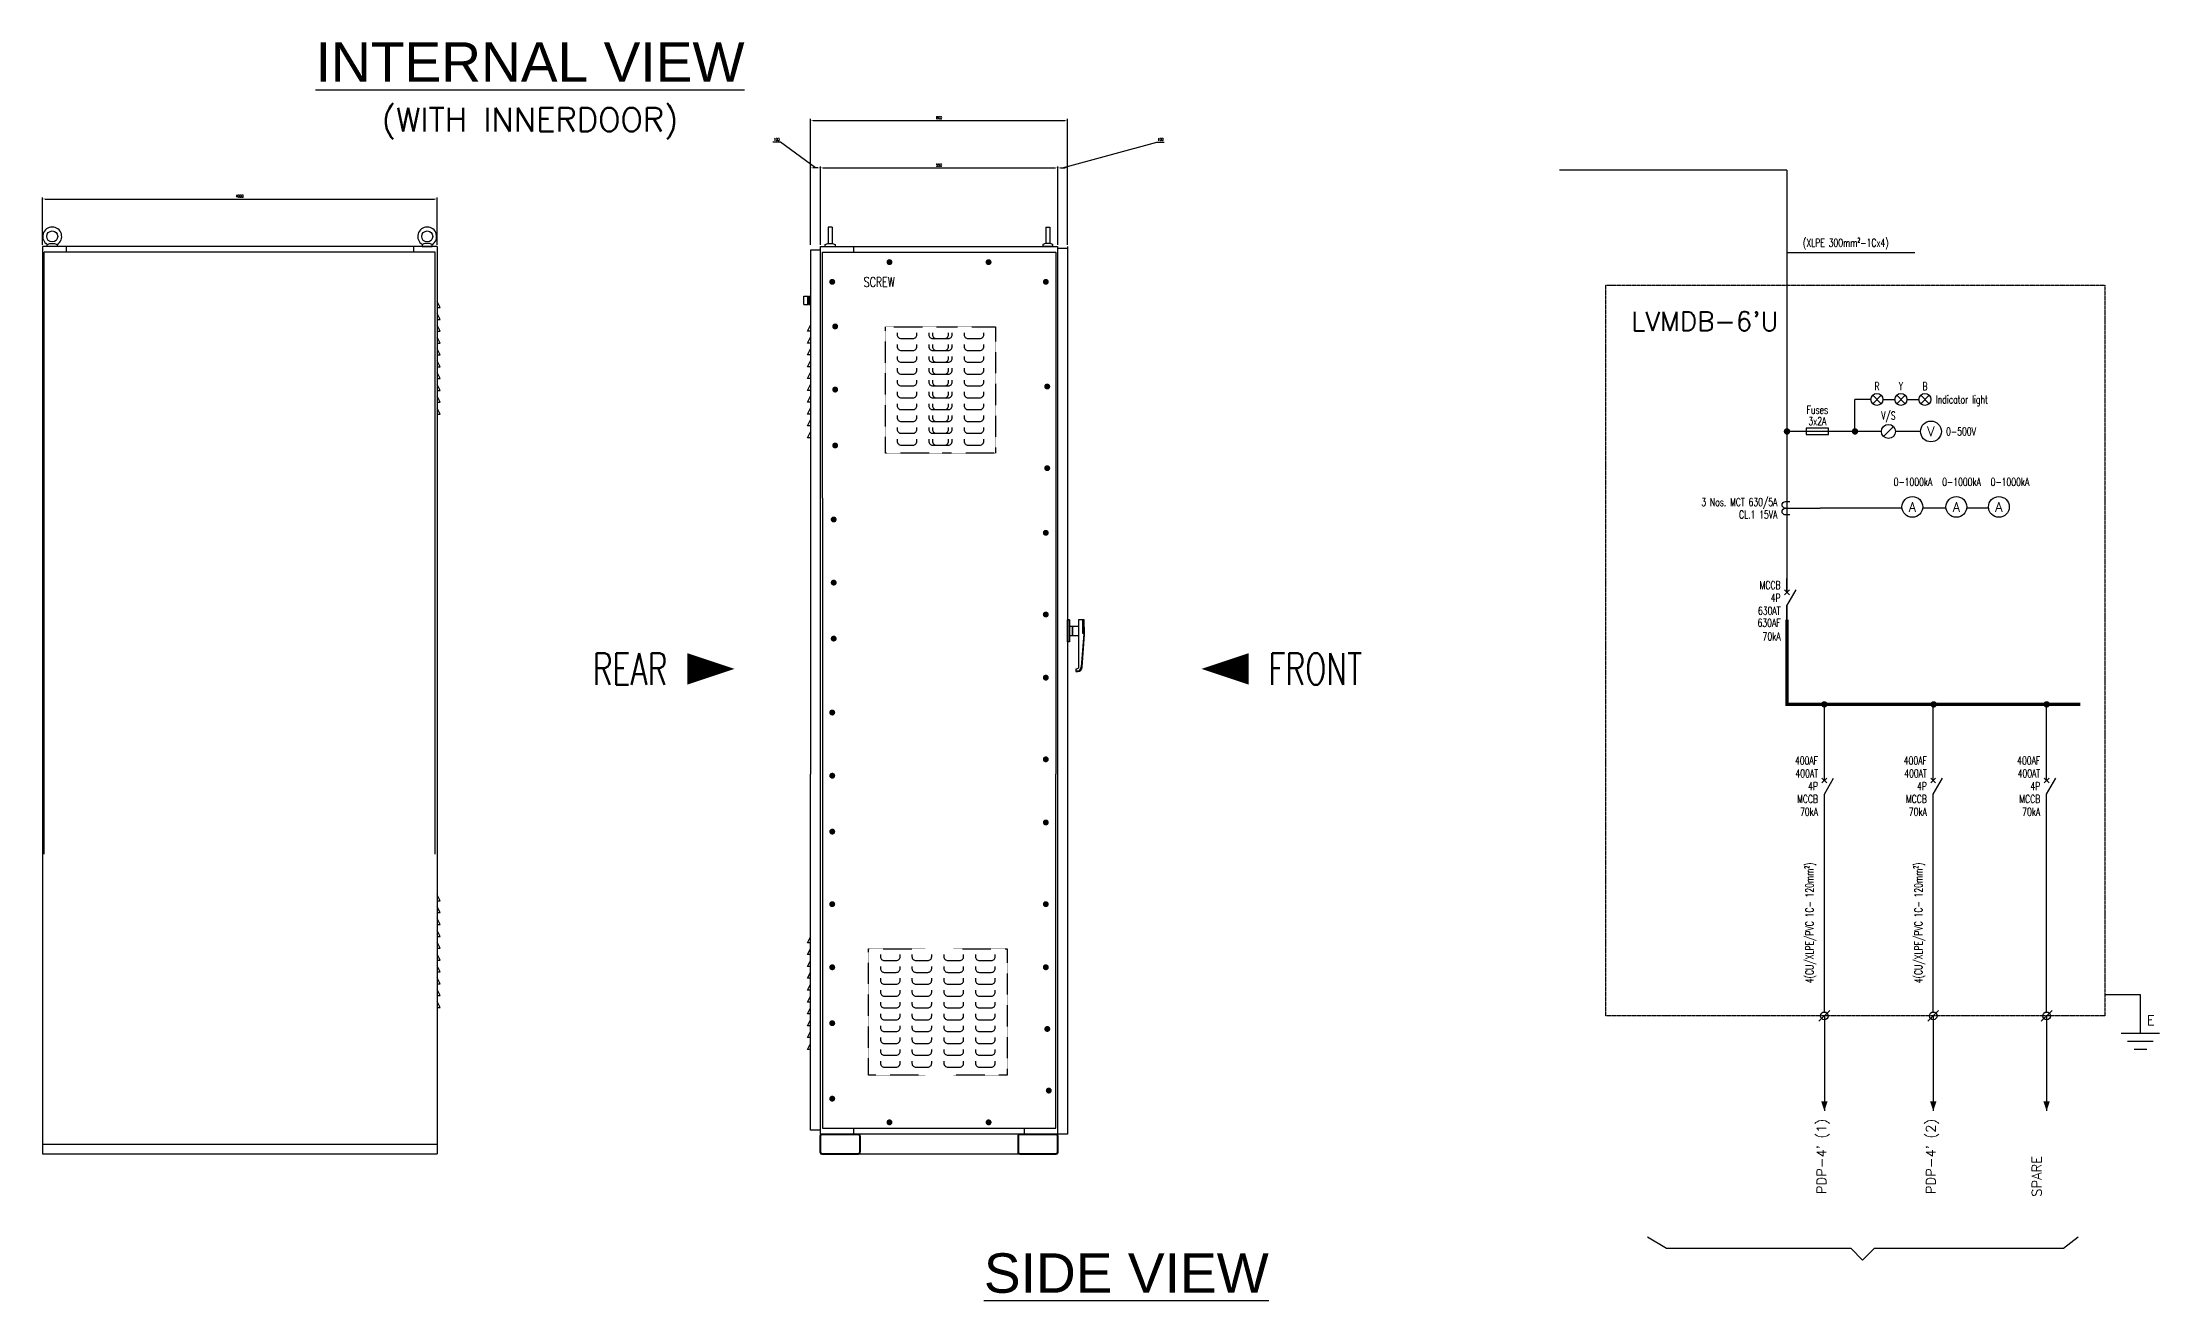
# Model space of a CAD drawing. Extents: x -5343388 to 7033982, y -486386 to 188356.
# Drawn here: x 931148 to 952604, y 134287 to 147042 of the extents above; entities that cross this region are included whole.
import ezdxf
from ezdxf.enums import TextEntityAlignment as Align

# ---------------------------------------------------------------- set-up
doc = ezdxf.new("R2010")
doc.units = 0
doc.header["$MEASUREMENT"] = 0
doc.linetypes.add('CENTER', pattern=[2, 1.25, -0.25, 0.25, -0.25])
doc.linetypes.add('HIDDEN', pattern=[0.375, 0.25, -0.125])
for name, color, linetype in [('accessory', 9, 'Continuous'), ('BUSBAR', 31, 'Continuous'), ('CHANGE', 4, 'Continuous'), ('Dim', 9, 'Continuous'), ('FRAME', 3, 'Continuous'), ('LINE', 1, 'Continuous'), ('text', 2, 'Continuous'), ('wire', 3, 'Continuous')]:
    doc.layers.add(name, color=color, linetype=linetype)
doc.styles.add('SIMPLEX', font='SIMPLEX.shx', dxfattribs={"width": 0.7})
doc.styles.add('Title', font='')
doc.styles.add('VNI-HELVE-CONDENSE', font='')
doc.styles.get('Title').set_extended_font_data('VNI-Helve')
doc.styles.get('VNI-HELVE-CONDENSE').set_extended_font_data('VNI-Helve-Condense')
doc.dimstyles.new('STANDARD$0', dxfattribs={"dimscale": 2, "dimtxt": 12, "dimasz": 13, "dimexe": 10, "dimexo": 10, "dimgap": 10, "dimtad": 1, "dimdec": 0, "dimzin": 0, "dimdsep": 46, "dimtxsty": 'VNI-HELVE-CONDENSE', "dimcen": 2, "dimdle": 2, "dimclrd": 1, "dimclre": 1, "dimclrt": 2, "dimadec": 0, "dimazin": 0, "dimtfac": 1, "dimtdec": 0, "dimtofl": 0, "dimtmove": 0, "dimatfit": 3, "dimfxl": 1, "dimtolj": 1, "dimtzin": 0, "dimarcsym": 1})

# ---------------------------------------------------------------- blocks, each defined once
blk = doc.blocks.new('*D399')
at = {"layer": 'DEFPOINTS', "color": 0, "transparency": 16777216}
for p in [(941537, 145770), (941437, 144974), (941537, 144974)]:
    blk.add_point(p, dxfattribs=at)
at = {"layer": 'Dim', "color": 8, "lineweight": -2, "transparency": 16777216}
for p, q in [((941487, 145770), (942442, 146030)), ((942442, 146030), (942517, 146030)), ((941437, 144989), (941437, 145785)), ((941464, 145770), (941510, 145770)), ((941537, 144989), (941537, 145785))]:
    blk.add_line(p, q, dxfattribs=at)
at = {"layer": 'Dim', "color": 8, "transparency": 16777216}
for points in [[(941464, 145774), (941464, 145765), (941437, 145770)], [(941510, 145774), (941510, 145765), (941537, 145770)]]:
    blk.add_solid(points, dxfattribs=at)
at = {"layer": 'Dim', "color": 6, "transparency": 16777216, "insert": (942479, 146058), "char_height": 27, "attachment_point": 5, "style": 'SIMPLEX'}
blk.add_mtext('\\A1;100', dxfattribs=at)
blk = doc.blocks.new('*D400')
at = {"layer": 'DEFPOINTS', "color": 0, "transparency": 16777216}
for p in [(938932, 145770), (938932, 144974), (939032, 144974)]:
    blk.add_point(p, dxfattribs=at)
at = {"layer": 'Dim', "color": 8, "lineweight": -2, "transparency": 16777216}
for p, q in [((938627, 146030), (938552, 146030)), ((938982, 145770), (938627, 146030)), ((938932, 144989), (938932, 145785)), ((939005, 145770), (938959, 145770)), ((939032, 144989), (939032, 145785))]:
    blk.add_line(p, q, dxfattribs=at)
at = {"layer": 'Dim', "color": 8, "transparency": 16777216}
for points in [[(938959, 145774), (938959, 145765), (938932, 145770)], [(939005, 145774), (939005, 145765), (939032, 145770)]]:
    blk.add_solid(points, dxfattribs=at)
at = {"layer": 'Dim', "color": 6, "transparency": 16777216, "insert": (938590, 146058), "char_height": 27, "attachment_point": 5, "style": 'SIMPLEX'}
blk.add_mtext('\\A1;100', dxfattribs=at)
blk = doc.blocks.new('*D401')
at = {"layer": 'DEFPOINTS', "color": 0, "transparency": 16777216}
for p in [(941437, 145770), (939032, 144974), (941437, 144974)]:
    blk.add_point(p, dxfattribs=at)
at = {"layer": 'Dim', "color": 8, "lineweight": -2, "transparency": 16777216}
for p, q in [((939032, 144989), (939032, 145785)), ((939059, 145770), (941410, 145770)), ((941437, 144989), (941437, 145785))]:
    blk.add_line(p, q, dxfattribs=at)
at = {"layer": 'Dim', "color": 8, "transparency": 16777216}
for points in [[(939059, 145774), (939059, 145765), (939032, 145770)], [(941410, 145774), (941410, 145765), (941437, 145770)]]:
    blk.add_solid(points, dxfattribs=at)
at = {"layer": 'Dim', "color": 6, "transparency": 16777216, "insert": (940235, 145798), "char_height": 27, "attachment_point": 5, "style": 'SIMPLEX'}
blk.add_mtext('\\A1;550', dxfattribs=at)
blk = doc.blocks.new('*D402')
at = {"layer": 'DEFPOINTS', "color": 0, "transparency": 16777216}
for p in [(941537, 146250), (938932, 144974), (941537, 144974)]:
    blk.add_point(p, dxfattribs=at)
at = {"layer": 'Dim', "color": 8, "lineweight": -2, "transparency": 16777216}
for p, q in [((938932, 144989), (938932, 146265)), ((938959, 146250), (941510, 146250)), ((941537, 144989), (941537, 146265))]:
    blk.add_line(p, q, dxfattribs=at)
at = {"layer": 'Dim', "color": 8, "transparency": 16777216}
for points in [[(938959, 146254), (938959, 146245), (938932, 146250)], [(941510, 146254), (941510, 146245), (941537, 146250)]]:
    blk.add_solid(points, dxfattribs=at)
at = {"layer": 'Dim', "color": 6, "transparency": 16777216, "insert": (940235, 146278), "char_height": 27, "attachment_point": 5, "style": 'SIMPLEX'}
blk.add_mtext('\\A1;600', dxfattribs=at)
blk = doc.blocks.new('EYE BOLT- side')
at = {"layer": 'CHANGE', "linetype": 'Continuous'}
for p, q in [((-12.5, 4.5), (-6.1, 7)), ((-12.5, 4.5), (-6.1, 7)), ((-12.5, 0), (-12.5, 4.5)), ((-12.5, 0), (-12.5, 4.5)), ((-5, 49), (-5, 7)), ((5, 49), (-5, 49)), ((5, 49), (5, 7))]:
    blk.add_line(p, q, dxfattribs=at)
at = {"layer": 'CHANGE'}
blk.add_line((-12.5, 0), (12.5, 0), dxfattribs=at)
at = {"layer": 'CHANGE', "linetype": 'Continuous'}
blk.add_lwpolyline([(-12.5, 0), (-12.5, 4.5), (-6.1, 7), (6.1, 7), (12.5, 4.5), (12.5, 0)], dxfattribs=at)
blk = doc.blocks.new('hand 1-2')
at = {"layer": 'CHANGE', "linetype": 'Continuous'}
for p, q in [((1, 27.5), (1, -27.5)), ((5, 11.5), (27.8, 11.5)), ((12.1, 11.5), (12.1, -11.5)), ((12.3, 11.5), (12.3, -11.5)), ((37.8, 27.5), (37.8, -6.1)), ((38, 27.5), (38, -6)), ((5, -11.5), (27.8, -11.5)), ((41.2, -7.2), (34.9, -91.6)), ((37.8, -6.1), (39.8, -6.1)), ((38, -6), (39.8, -6)), ((39.8, -6.1), (43.1, -8.7)), ((26.1, -102), (21.3, -102))]:
    blk.add_line(p, q, dxfattribs=at)
blk.add_lwpolyline([(5, 27.5), (0, 27.5), (5, 27.5), (5, -27.5), (0, -27.5), (0, 27.5)], dxfattribs=at)
blk.add_lwpolyline([(43.1, -8.5), (39.8, -6), (42.3, 27.5), (27.8, 27.5), (27.8, -91.5, -0.394043), (22.8, -97), (21.3, -97), (21.3, -103), (26.2, -103, 0.385255), (36.9, -91.7), (43.1, -8.7), (42.3, 27.5)], format="xyb", dxfattribs=at)
blk.add_arc((23.1, -90.5), 11.9, 284.4159, 354.7043, dxfattribs=at)
blk = doc.blocks.new('A$C36063745')
for p, q in [((0, -10.5), (0, 10.5)), ((5, 10.5), (0, 10.5)), ((3, -10.5), (3, 10.5)), ((5, -10.5), (5, 10.5)), ((7, 6.2), (5, 6.2)), ((17, 10.5), (7, 10.5)), ((7, -10.5), (7, 10.5)), ((17, -10.5), (17, 10.5)), ((5, -10.5), (0, -10.5)), ((7, -6.2), (5, -6.2)), ((17, -10.5), (7, -10.5))]:
    blk.add_line(p, q)
blk = doc.blocks.new('A$C10016575')
at = {"layer": 'CHANGE', "linetype": 'ByBlock'}
for points in [[(0, 270), (-7.8, 270), (0, 285)], [(0, 240), (-7.8, 240), (0, 255)], [(0, 210), (-7.8, 210), (0, 225)], [(0, 180), (-7.8, 180), (0, 195)], [(0, 150), (-7.8, 150), (0, 165)], [(0, 120), (-7.8, 120), (0, 135)], [(0, 90), (-7.8, 90), (0, 105)], [(0, 60), (-7.8, 60), (0, 75)], [(0, 30), (-7.8, 30), (0, 45)], [(0, 0), (-7.8, 0), (0, 15)]]:
    blk.add_lwpolyline(points, dxfattribs=at)
blk = doc.blocks.new('*D409')
at = {"layer": 'DEFPOINTS', "color": 0, "transparency": 16777216}
for p in [(935148, 145454), (931148, 144974), (935148, 144974)]:
    blk.add_point(p, dxfattribs=at)
at = {"layer": 'Dim', "color": 8, "lineweight": -2, "transparency": 16777216}
for p, q in [((931148, 144989), (931148, 145469)), ((931175, 145454), (935121, 145454)), ((935148, 144989), (935148, 145469))]:
    blk.add_line(p, q, dxfattribs=at)
at = {"layer": 'Dim', "color": 8, "transparency": 16777216}
for points in [[(931175, 145459), (931175, 145450), (931148, 145454)], [(935121, 145459), (935121, 145450), (935148, 145454)]]:
    blk.add_solid(points, dxfattribs=at)
at = {"layer": 'Dim', "color": 6, "transparency": 16777216, "insert": (933148, 145483), "char_height": 27, "attachment_point": 5, "style": 'SIMPLEX'}
blk.add_mtext('\\A1;4000', dxfattribs=at)
blk = doc.blocks.new('CB')
for p, q in [((0, 60), (-40, 130)), ((10.6, 109.4), (-10.6, 130.6)), ((-10.6, 109.4), (10.6, 130.6)), ((0, 120), (0, 180)), ((0, 0), (0, 60))]:
    blk.add_line(p, q)
blk = doc.blocks.new('A$C7AF73958')
at = {"layer": 'CHANGE', "linetype": 'ByBlock'}
blk.add_lwpolyline([(16.2, -25), (0, -25, -1), (0, 0, -1), (0, 25), (16.2, 25)], format="xyb", dxfattribs=at)
blk.add_lwpolyline([(0, 0), (130.6, 0)], dxfattribs=at)
blk = doc.blocks.new('A$C34D500E7')
at = {"layer": 'CHANGE'}
blk.add_line((-14.1, -14.1), (14.1, 14.1), dxfattribs=at)
blk.add_circle((0, 0), 10, dxfattribs=at)
blk = doc.blocks.new('Terminal')
blk.add_blockref('A$C34D500E7', (0, 0))
blk = doc.blocks.new('EARTH')
for p, q in [((0, -120), (0, 0)), ((-60, -120), (60, -120)), ((-40, -145), (40, -145)), ((-20, -170), (20, -170))]:
    blk.add_line(p, q)

msp = doc.modelspace()

# ---------------------------------------------------------------- linework, layer by layer
at = {"linetype": 'Continuous'}
for points in [[(937682.90799, 140690.92852, 320, 0, 0), (938162.90799, 140690.92852, 0, 0, 0)], [(943373.22777, 140690.92852, 320, 0, 0), (942893.22777, 140690.92852, 0, 0, 0)]]:
    msp.add_lwpolyline(points, format="xyseb", dxfattribs=at)
at = {"const_width": 32.43256}
for points in [[(949190.70013, 140331.24577, 1), (949223.1327, 140331.24577, 1)], [(950297.50499, 140331.24577, 1), (950329.93755, 140331.24577, 1)], [(951442.71244, 140331.24577, 1), (951475.145, 140331.24577, 1)]]:
    msp.add_lwpolyline(points, format="xyb", close=True, dxfattribs=at)
at = {"layer": 'accessory'}
for p, q in [((933775.662, 144914.17814), (931167.92283, 144914.17814)), ((931167.92283, 138814.17814), (931167.92283, 144914.17814)), ((935127.92283, 144914.17814), (933775.662, 144914.17814)), ((935127.92283, 142422.30617), (935127.92283, 144914.17814)), ((935127.92283, 138814.17814), (935127.92283, 142422.30617))]:
    msp.add_line(p, q, dxfattribs=at)
at = {"layer": 'CHANGE', "linetype": 'Continuous'}
for p, q in [((931198.00283, 144992.17818), (931223.37197, 145002.17814)), ((931198.00283, 144992.17818), (931223.37197, 145002.17814)), ((935097.84283, 144992.17818), (935072.47368, 145002.17814)), ((935097.84283, 144992.17818), (935072.47368, 145002.17814)), ((935097.84283, 144974.17814), (935097.84283, 144992.17818)), ((935097.84283, 144974.17814), (935097.84283, 144992.17818))]:
    msp.add_line(p, q, dxfattribs=at)
at = {"layer": 'CHANGE'}
for p, q in [((931297.84283, 144974.17814), (931198.00283, 144974.17814)), ((934998.00283, 144974.17814), (935097.84283, 144974.17814)), ((949678.99187, 143422.09766), (949516.82919, 143422.09766)), ((949516.82919, 143097.77217), (949516.82919, 143422.09766)), ((949782.80283, 143379.09775), (949696.80301, 143465.09757)), ((949696.86842, 143379.03244), (949782.73743, 143465.16288)), ((949800.61398, 143422.09766), (949922.23609, 143422.09766)), ((950026.04706, 143379.09775), (949940.04724, 143465.09757)), ((949940.11265, 143379.03244), (950025.98165, 143465.16288)), ((950043.85821, 143422.09766), (950165.48032, 143422.09766)), ((950269.29129, 143379.09775), (950183.29147, 143465.09757)), ((950183.35688, 143379.03244), (950269.22588, 143465.16288)), ((949906.45565, 143147.30154), (949805.5512, 143047.1795)), ((949784.39781, 143097.77217), (948811.42104, 143097.77217)), ((949926.5325, 143099.51949), (950181.25979, 143099.51949)), ((949993.7366, 142318.7093), (949164.51569, 142318.7093)), ((950439.85479, 142318.7093), (950202.56439, 142318.7093)), ((950870.61291, 142318.7093), (950648.68258, 142318.7093)), ((952409.65887, 137388.08794), (952047.67594, 137388.08794))]:
    msp.add_line(p, q, dxfattribs=at)
at = {"layer": 'CHANGE', "linetype": 'Continuous'}
for points in [[(931198.00283, 144974.17814), (931198.00283, 144992.17818), (931223.37197, 145002.17814), (931272.47368, 145002.17814), (931297.84283, 144992.17818), (931297.84283, 144974.17814)], [(935097.84283, 144974.17814), (935097.84283, 144992.17818), (935072.47368, 145002.17814), (935023.37197, 145002.17814), (934998.00283, 144992.17818), (934998.00283, 144974.17814)]]:
    msp.add_lwpolyline(points, dxfattribs=at)
at = {"layer": 'CHANGE', "linetype": 'ByBlock', "const_width": 30}
for points in [[(939717.38468, 144814.17818, 1), (939747.38468, 144814.17818, 1)], [(940721.95271, 144814.17818, 1), (940751.95271, 144814.17818, 1)], [(939137.38468, 144614.17818, 1), (939167.38468, 144614.17818, 1)], [(941331.95271, 144614.17818, -1), (941301.95271, 144614.17818, -1)], [(939167.38468, 144162.16458, 1), (939197.38468, 144162.16458, 1)], [(939167.38468, 143522.16458, 1), (939197.38468, 143522.16458, 1)], [(941346.33977, 143553.13537, -1), (941316.33977, 143553.13537, -1)], [(939167.38468, 142955.23268, 1), (939197.38468, 142955.23268, 1)], [(941346.33977, 142725.13197, -1), (941316.33977, 142725.13197, -1)], [(939152.38468, 142205.16798, 1), (939182.38468, 142205.16798, 1)], [(941331.54414, 142070.18219, -1), (941301.54414, 142070.18219, -1)], [(939152.38468, 141565.16798, 1), (939182.38468, 141565.16798, 1)], [(941331.54414, 141242.17879, -1), (941301.54414, 141242.17879, -1)], [(939152.38468, 140998.23607, 1), (939182.38468, 140998.23607, 1)], [(941331.74843, 140602.18019, -1), (941301.74843, 140602.18019, -1)], [(939137.38468, 140248.17138, 1), (939167.38468, 140248.17138, 1)], [(941331.74843, 139774.17679, -1), (941301.74843, 139774.17679, -1)], [(939137.38468, 139608.17138, 1), (939167.38468, 139608.17138, 1)], [(939137.38468, 139041.23947, 1), (939167.38468, 139041.23947, 1)], [(941331.95271, 139134.17818, -1), (941301.95271, 139134.17818, -1)], [(939137.38468, 138306.17478, 1), (939167.38468, 138306.17478, 1)], [(941331.95271, 138306.17478, -1), (941301.95271, 138306.17478, -1)], [(939137.38468, 137666.17478, 1), (939167.38468, 137666.17478, 1)], [(941331.95271, 137666.17478, -1), (941301.95271, 137666.17478, -1)], [(939137.38468, 137099.24287, 1), (939167.38468, 137099.24287, 1)], [(941346.95271, 137041.17478, -1), (941316.95271, 137041.17478, -1)], [(939137.38468, 136334.17818, 1), (939167.38468, 136334.17818, 1)], [(941361.95271, 136416.17478, -1), (941331.95271, 136416.17478, -1)], [(939717.38468, 136094.17818, -1), (939747.38468, 136094.17818, -1)], [(940721.95271, 136094.17818, -1), (940751.95271, 136094.17818, -1)]]:
    msp.add_lwpolyline(points, format="xyb", close=True, dxfattribs=at)
at = {"layer": 'CHANGE'}
msp.add_lwpolyline([(939167.29911, 144612.57823, 0, 80, 0), (939247.29911, 144612.57823, 0, 0, 0), (939413.4538, 144612.57823, 0, 0, 0), (939413.4538, 144612.57823, 0, 0, 0)], format="xyseb", dxfattribs=at)
at = {"layer": 'CHANGE', "linetype": 'HIDDEN'}
for points in [[(940266.57932, 142878.86957), (939691.02013, 142878.86957), (939691.02013, 144158.86957), (940266.57932, 144158.86957)], [(940266.57932, 144158.86957), (940808.27564, 144158.86957), (940808.27564, 142878.86957), (940266.57932, 142878.86957)], [(940095.861, 136574.17818), (939520.3018, 136574.17818), (939520.3018, 137854.17818), (940095.861, 137854.17818)], [(940382.37156, 137854.17818), (940924.06787, 137854.17818), (940924.06787, 136574.17818), (940382.37156, 136574.17818)]]:
    msp.add_lwpolyline(points, dxfattribs=at)
at = {"layer": 'CHANGE', "linetype": 'ByBlock', "flags": 128}
for points in [[(939811.02013, 144098.86957), (939811.02013, 144078.86957, 0.4142135624), (939851.02013, 144038.86957), (939971.02013, 144038.86957, 0.4142135624), (940011.02013, 144078.86957), (940011.02013, 144098.86957)], [(939811.02013, 143978.86957), (939811.02013, 143958.86957, 0.4142135624), (939851.02013, 143918.86957), (939971.02013, 143918.86957, 0.4142135624), (940011.02013, 143958.86957), (940011.02013, 143978.86957)], [(940131.02013, 144098.86957), (940131.02013, 144078.86957, 0.4142135624), (940171.02013, 144038.86957), (940291.02013, 144038.86957, 0.4142135624), (940331.02013, 144078.86957), (940331.02013, 144098.86957)], [(940131.02013, 143978.86957), (940131.02013, 143958.86957, 0.4142135624), (940171.02013, 143918.86957), (940291.02013, 143918.86957, 0.4142135624), (940331.02013, 143958.86957), (940331.02013, 143978.86957)], [(940168.27564, 144098.86957), (940168.27564, 144078.86957, 0.4142135624), (940208.27564, 144038.86957), (940328.27564, 144038.86957, 0.4142135624), (940368.27564, 144078.86957), (940368.27564, 144098.86957)], [(940168.27564, 143978.86957), (940168.27564, 143958.86957, 0.4142135624), (940208.27564, 143918.86957), (940328.27564, 143918.86957, 0.4142135624), (940368.27564, 143958.86957), (940368.27564, 143978.86957)], [(940488.27564, 144098.86957), (940488.27564, 144078.86957, 0.4142135624), (940528.27564, 144038.86957), (940648.27564, 144038.86957, 0.4142135624), (940688.27564, 144078.86957), (940688.27564, 144098.86957)], [(940488.27564, 143978.86957), (940488.27564, 143958.86957, 0.4142135624), (940528.27564, 143918.86957), (940648.27564, 143918.86957, 0.4142135624), (940688.27564, 143958.86957), (940688.27564, 143978.86957)], [(939811.02013, 143858.86957), (939811.02013, 143838.86957, 0.4142135624), (939851.02013, 143798.86957), (939971.02013, 143798.86957, 0.4142135624), (940011.02013, 143838.86957), (940011.02013, 143858.86957)], [(940131.02013, 143858.86957), (940131.02013, 143838.86957, 0.4142135624), (940171.02013, 143798.86957), (940291.02013, 143798.86957, 0.4142135624), (940331.02013, 143838.86957), (940331.02013, 143858.86957)], [(940168.27564, 143858.86957), (940168.27564, 143838.86957, 0.4142135624), (940208.27564, 143798.86957), (940328.27564, 143798.86957, 0.4142135624), (940368.27564, 143838.86957), (940368.27564, 143858.86957)], [(940488.27564, 143858.86957), (940488.27564, 143838.86957, 0.4142135624), (940528.27564, 143798.86957), (940648.27564, 143798.86957, 0.4142135624), (940688.27564, 143838.86957), (940688.27564, 143858.86957)], [(939811.02013, 143738.86957), (939811.02013, 143718.86957, 0.4142135624), (939851.02013, 143678.86957), (939971.02013, 143678.86957, 0.4142135624), (940011.02013, 143718.86957), (940011.02013, 143738.86957)], [(939811.02013, 143618.86957), (939811.02013, 143598.86957, 0.4142135624), (939851.02013, 143558.86957), (939971.02013, 143558.86957, 0.4142135624), (940011.02013, 143598.86957), (940011.02013, 143618.86957)], [(940131.02013, 143738.86957), (940131.02013, 143718.86957, 0.4142135624), (940171.02013, 143678.86957), (940291.02013, 143678.86957, 0.4142135624), (940331.02013, 143718.86957), (940331.02013, 143738.86957)], [(940131.02013, 143618.86957), (940131.02013, 143598.86957, 0.4142135624), (940171.02013, 143558.86957), (940291.02013, 143558.86957, 0.4142135624), (940331.02013, 143598.86957), (940331.02013, 143618.86957)], [(940168.27564, 143738.86957), (940168.27564, 143718.86957, 0.4142135624), (940208.27564, 143678.86957), (940328.27564, 143678.86957, 0.4142135624), (940368.27564, 143718.86957), (940368.27564, 143738.86957)], [(940168.27564, 143618.86957), (940168.27564, 143598.86957, 0.4142135624), (940208.27564, 143558.86957), (940328.27564, 143558.86957, 0.4142135624), (940368.27564, 143598.86957), (940368.27564, 143618.86957)], [(940488.27564, 143738.86957), (940488.27564, 143718.86957, 0.4142135624), (940528.27564, 143678.86957), (940648.27564, 143678.86957, 0.4142135624), (940688.27564, 143718.86957), (940688.27564, 143738.86957)], [(940488.27564, 143618.86957), (940488.27564, 143598.86957, 0.4142135624), (940528.27564, 143558.86957), (940648.27564, 143558.86957, 0.4142135624), (940688.27564, 143598.86957), (940688.27564, 143618.86957)], [(939811.02013, 143498.86957), (939811.02013, 143478.86957, 0.4142135624), (939851.02013, 143438.86957), (939971.02013, 143438.86957, 0.4142135624), (940011.02013, 143478.86957), (940011.02013, 143498.86957)], [(939811.02013, 143378.86957), (939811.02013, 143358.86957, 0.4142135624), (939851.02013, 143318.86957), (939971.02013, 143318.86957, 0.4142135624), (940011.02013, 143358.86957), (940011.02013, 143378.86957)], [(940131.02013, 143498.86957), (940131.02013, 143478.86957, 0.4142135624), (940171.02013, 143438.86957), (940291.02013, 143438.86957, 0.4142135624), (940331.02013, 143478.86957), (940331.02013, 143498.86957)], [(940131.02013, 143378.86957), (940131.02013, 143358.86957, 0.4142135624), (940171.02013, 143318.86957), (940291.02013, 143318.86957, 0.4142135624), (940331.02013, 143358.86957), (940331.02013, 143378.86957)], [(940168.27564, 143498.86957), (940168.27564, 143478.86957, 0.4142135624), (940208.27564, 143438.86957), (940328.27564, 143438.86957, 0.4142135624), (940368.27564, 143478.86957), (940368.27564, 143498.86957)], [(940168.27564, 143378.86957), (940168.27564, 143358.86957, 0.4142135624), (940208.27564, 143318.86957), (940328.27564, 143318.86957, 0.4142135624), (940368.27564, 143358.86957), (940368.27564, 143378.86957)], [(940488.27564, 143498.86957), (940488.27564, 143478.86957, 0.4142135624), (940528.27564, 143438.86957), (940648.27564, 143438.86957, 0.4142135624), (940688.27564, 143478.86957), (940688.27564, 143498.86957)], [(940488.27564, 143378.86957), (940488.27564, 143358.86957, 0.4142135624), (940528.27564, 143318.86957), (940648.27564, 143318.86957, 0.4142135624), (940688.27564, 143358.86957), (940688.27564, 143378.86957)], [(939811.02013, 143258.86957), (939811.02013, 143238.86957, 0.4142135624), (939851.02013, 143198.86957), (939971.02013, 143198.86957, 0.4142135624), (940011.02013, 143238.86957), (940011.02013, 143258.86957)], [(939811.02013, 143138.86957), (939811.02013, 143118.86957, 0.4142135624), (939851.02013, 143078.86957), (939971.02013, 143078.86957, 0.4142135624), (940011.02013, 143118.86957), (940011.02013, 143138.86957)], [(940131.02013, 143258.86957), (940131.02013, 143238.86957, 0.4142135624), (940171.02013, 143198.86957), (940291.02013, 143198.86957, 0.4142135624), (940331.02013, 143238.86957), (940331.02013, 143258.86957)], [(940131.02013, 143138.86957), (940131.02013, 143118.86957, 0.4142135624), (940171.02013, 143078.86957), (940291.02013, 143078.86957, 0.4142135624), (940331.02013, 143118.86957), (940331.02013, 143138.86957)], [(940168.27564, 143258.86957), (940168.27564, 143238.86957, 0.4142135624), (940208.27564, 143198.86957), (940328.27564, 143198.86957, 0.4142135624), (940368.27564, 143238.86957), (940368.27564, 143258.86957)], [(940168.27564, 143138.86957), (940168.27564, 143118.86957, 0.4142135624), (940208.27564, 143078.86957), (940328.27564, 143078.86957, 0.4142135624), (940368.27564, 143118.86957), (940368.27564, 143138.86957)], [(940488.27564, 143258.86957), (940488.27564, 143238.86957, 0.4142135624), (940528.27564, 143198.86957), (940648.27564, 143198.86957, 0.4142135624), (940688.27564, 143238.86957), (940688.27564, 143258.86957)], [(940488.27564, 143138.86957), (940488.27564, 143118.86957, 0.4142135624), (940528.27564, 143078.86957), (940648.27564, 143078.86957, 0.4142135624), (940688.27564, 143118.86957), (940688.27564, 143138.86957)], [(939811.02013, 143018.86957), (939811.02013, 142998.86957, 0.4142135624), (939851.02013, 142958.86957), (939971.02013, 142958.86957, 0.4142135624), (940011.02013, 142998.86957), (940011.02013, 143018.86957)], [(940131.02013, 143018.86957), (940131.02013, 142998.86957, 0.4142135624), (940171.02013, 142958.86957), (940291.02013, 142958.86957, 0.4142135624), (940331.02013, 142998.86957), (940331.02013, 143018.86957)], [(940168.27564, 143018.86957), (940168.27564, 142998.86957, 0.4142135624), (940208.27564, 142958.86957), (940328.27564, 142958.86957, 0.4142135624), (940368.27564, 142998.86957), (940368.27564, 143018.86957)], [(940488.27564, 143018.86957), (940488.27564, 142998.86957, 0.4142135624), (940528.27564, 142958.86957), (940648.27564, 142958.86957, 0.4142135624), (940688.27564, 142998.86957), (940688.27564, 143018.86957)], [(939640.3018, 137794.17818), (939640.3018, 137774.17818, 0.4142135624), (939680.3018, 137734.17818), (939800.3018, 137734.17818, 0.4142135624), (939840.3018, 137774.17818), (939840.3018, 137794.17818)], [(939960.3018, 137794.17818), (939960.3018, 137774.17818, 0.4142135624), (940000.3018, 137734.17818), (940120.3018, 137734.17818, 0.4142135624), (940160.3018, 137774.17818), (940160.3018, 137794.17818)], [(940284.06787, 137794.17818), (940284.06787, 137774.17818, 0.4142135624), (940324.06787, 137734.17818), (940444.06787, 137734.17818, 0.4142135624), (940484.06787, 137774.17818), (940484.06787, 137794.17818)], [(940604.06787, 137794.17818), (940604.06787, 137774.17818, 0.4142135624), (940644.06787, 137734.17818), (940764.06787, 137734.17818, 0.4142135624), (940804.06787, 137774.17818), (940804.06787, 137794.17818)], [(939640.3018, 137674.17818), (939640.3018, 137654.17818, 0.4142135624), (939680.3018, 137614.17818), (939800.3018, 137614.17818, 0.4142135624), (939840.3018, 137654.17818), (939840.3018, 137674.17818)], [(939640.3018, 137554.17818), (939640.3018, 137534.17818, 0.4142135624), (939680.3018, 137494.17818), (939800.3018, 137494.17818, 0.4142135624), (939840.3018, 137534.17818), (939840.3018, 137554.17818)], [(939960.3018, 137674.17818), (939960.3018, 137654.17818, 0.4142135624), (940000.3018, 137614.17818), (940120.3018, 137614.17818, 0.4142135624), (940160.3018, 137654.17818), (940160.3018, 137674.17818)], [(939960.3018, 137554.17818), (939960.3018, 137534.17818, 0.4142135624), (940000.3018, 137494.17818), (940120.3018, 137494.17818, 0.4142135624), (940160.3018, 137534.17818), (940160.3018, 137554.17818)], [(940284.06787, 137674.17818), (940284.06787, 137654.17818, 0.4142135624), (940324.06787, 137614.17818), (940444.06787, 137614.17818, 0.4142135624), (940484.06787, 137654.17818), (940484.06787, 137674.17818)], [(940284.06787, 137554.17818), (940284.06787, 137534.17818, 0.4142135624), (940324.06787, 137494.17818), (940444.06787, 137494.17818, 0.4142135624), (940484.06787, 137534.17818), (940484.06787, 137554.17818)], [(940604.06787, 137674.17818), (940604.06787, 137654.17818, 0.4142135624), (940644.06787, 137614.17818), (940764.06787, 137614.17818, 0.4142135624), (940804.06787, 137654.17818), (940804.06787, 137674.17818)], [(940604.06787, 137554.17818), (940604.06787, 137534.17818, 0.4142135624), (940644.06787, 137494.17818), (940764.06787, 137494.17818, 0.4142135624), (940804.06787, 137534.17818), (940804.06787, 137554.17818)], [(939640.3018, 137434.17818), (939640.3018, 137414.17818, 0.4142135624), (939680.3018, 137374.17818), (939800.3018, 137374.17818, 0.4142135624), (939840.3018, 137414.17818), (939840.3018, 137434.17818)], [(939960.3018, 137434.17818), (939960.3018, 137414.17818, 0.4142135624), (940000.3018, 137374.17818), (940120.3018, 137374.17818, 0.4142135624), (940160.3018, 137414.17818), (940160.3018, 137434.17818)], [(940284.06787, 137434.17818), (940284.06787, 137414.17818, 0.4142135624), (940324.06787, 137374.17818), (940444.06787, 137374.17818, 0.4142135624), (940484.06787, 137414.17818), (940484.06787, 137434.17818)], [(940604.06787, 137434.17818), (940604.06787, 137414.17818, 0.4142135624), (940644.06787, 137374.17818), (940764.06787, 137374.17818, 0.4142135624), (940804.06787, 137414.17818), (940804.06787, 137434.17818)], [(939640.3018, 137314.17818), (939640.3018, 137294.17818, 0.4142135624), (939680.3018, 137254.17818), (939800.3018, 137254.17818, 0.4142135624), (939840.3018, 137294.17818), (939840.3018, 137314.17818)], [(939640.3018, 137194.17818), (939640.3018, 137174.17818, 0.4142135624), (939680.3018, 137134.17818), (939800.3018, 137134.17818, 0.4142135624), (939840.3018, 137174.17818), (939840.3018, 137194.17818)], [(939960.3018, 137314.17818), (939960.3018, 137294.17818, 0.4142135624), (940000.3018, 137254.17818), (940120.3018, 137254.17818, 0.4142135624), (940160.3018, 137294.17818), (940160.3018, 137314.17818)], [(939960.3018, 137194.17818), (939960.3018, 137174.17818, 0.4142135624), (940000.3018, 137134.17818), (940120.3018, 137134.17818, 0.4142135624), (940160.3018, 137174.17818), (940160.3018, 137194.17818)], [(940284.06787, 137314.17818), (940284.06787, 137294.17818, 0.4142135624), (940324.06787, 137254.17818), (940444.06787, 137254.17818, 0.4142135624), (940484.06787, 137294.17818), (940484.06787, 137314.17818)], [(940284.06787, 137194.17818), (940284.06787, 137174.17818, 0.4142135624), (940324.06787, 137134.17818), (940444.06787, 137134.17818, 0.4142135624), (940484.06787, 137174.17818), (940484.06787, 137194.17818)], [(940604.06787, 137314.17818), (940604.06787, 137294.17818, 0.4142135624), (940644.06787, 137254.17818), (940764.06787, 137254.17818, 0.4142135624), (940804.06787, 137294.17818), (940804.06787, 137314.17818)], [(940604.06787, 137194.17818), (940604.06787, 137174.17818, 0.4142135624), (940644.06787, 137134.17818), (940764.06787, 137134.17818, 0.4142135624), (940804.06787, 137174.17818), (940804.06787, 137194.17818)], [(939640.3018, 137074.17818), (939640.3018, 137054.17818, 0.4142135624), (939680.3018, 137014.17818), (939800.3018, 137014.17818, 0.4142135624), (939840.3018, 137054.17818), (939840.3018, 137074.17818)], [(939640.3018, 136954.17818), (939640.3018, 136934.17818, 0.4142135624), (939680.3018, 136894.17818), (939800.3018, 136894.17818, 0.4142135624), (939840.3018, 136934.17818), (939840.3018, 136954.17818)], [(939960.3018, 137074.17818), (939960.3018, 137054.17818, 0.4142135624), (940000.3018, 137014.17818), (940120.3018, 137014.17818, 0.4142135624), (940160.3018, 137054.17818), (940160.3018, 137074.17818)], [(939960.3018, 136954.17818), (939960.3018, 136934.17818, 0.4142135624), (940000.3018, 136894.17818), (940120.3018, 136894.17818, 0.4142135624), (940160.3018, 136934.17818), (940160.3018, 136954.17818)], [(940284.06787, 137074.17818), (940284.06787, 137054.17818, 0.4142135624), (940324.06787, 137014.17818), (940444.06787, 137014.17818, 0.4142135624), (940484.06787, 137054.17818), (940484.06787, 137074.17818)], [(940284.06787, 136954.17818), (940284.06787, 136934.17818, 0.4142135624), (940324.06787, 136894.17818), (940444.06787, 136894.17818, 0.4142135624), (940484.06787, 136934.17818), (940484.06787, 136954.17818)], [(940604.06787, 137074.17818), (940604.06787, 137054.17818, 0.4142135624), (940644.06787, 137014.17818), (940764.06787, 137014.17818, 0.4142135624), (940804.06787, 137054.17818), (940804.06787, 137074.17818)], [(940604.06787, 136954.17818), (940604.06787, 136934.17818, 0.4142135624), (940644.06787, 136894.17818), (940764.06787, 136894.17818, 0.4142135624), (940804.06787, 136934.17818), (940804.06787, 136954.17818)], [(939640.3018, 136834.17818), (939640.3018, 136814.17818, 0.4142135624), (939680.3018, 136774.17818), (939800.3018, 136774.17818, 0.4142135624), (939840.3018, 136814.17818), (939840.3018, 136834.17818)], [(939640.3018, 136714.17818), (939640.3018, 136694.17818, 0.4142135624), (939680.3018, 136654.17818), (939800.3018, 136654.17818, 0.4142135624), (939840.3018, 136694.17818), (939840.3018, 136714.17818)], [(939960.3018, 136834.17818), (939960.3018, 136814.17818, 0.4142135624), (940000.3018, 136774.17818), (940120.3018, 136774.17818, 0.4142135624), (940160.3018, 136814.17818), (940160.3018, 136834.17818)], [(939960.3018, 136714.17818), (939960.3018, 136694.17818, 0.4142135624), (940000.3018, 136654.17818), (940120.3018, 136654.17818, 0.4142135624), (940160.3018, 136694.17818), (940160.3018, 136714.17818)], [(940284.06787, 136834.17818), (940284.06787, 136814.17818, 0.4142135624), (940324.06787, 136774.17818), (940444.06787, 136774.17818, 0.4142135624), (940484.06787, 136814.17818), (940484.06787, 136834.17818)], [(940284.06787, 136714.17818), (940284.06787, 136694.17818, 0.4142135624), (940324.06787, 136654.17818), (940444.06787, 136654.17818, 0.4142135624), (940484.06787, 136694.17818), (940484.06787, 136714.17818)], [(940604.06787, 136834.17818), (940604.06787, 136814.17818, 0.4142135624), (940644.06787, 136774.17818), (940764.06787, 136774.17818, 0.4142135624), (940804.06787, 136814.17818), (940804.06787, 136834.17818)], [(940604.06787, 136714.17818), (940604.06787, 136694.17818, 0.4142135624), (940644.06787, 136654.17818), (940764.06787, 136654.17818, 0.4142135624), (940804.06787, 136694.17818), (940804.06787, 136714.17818)]]:
    msp.add_lwpolyline(points, format="xyb", dxfattribs=at)
at = {"layer": 'CHANGE'}
msp.add_lwpolyline([(949022.23263, 143065.33961), (949249.26058, 143065.33961), (949249.26058, 143130.20474), (949022.23263, 143130.20474)], close=True, dxfattribs=at)
at = {"layer": 'CHANGE', "linetype": 'Continuous'}
for centre in [(931247.92283, 145074.17814), (935047.92283, 145074.17814)]:
    msp.add_circle(centre, 56, dxfattribs=at)
at = {"layer": 'CHANGE'}
for centre, radius in [((949739.80292, 143422.09766), 60.81106), ((949983.04715, 143422.09766), 60.81106), ((950226.29138, 143422.09766), 60.81106), ((949855.47589, 143097.77217), 71.07809), ((950286.59463, 143097.77217), 105.34933), ((950098.15049, 142332.71714), 105.34933), ((950544.26868, 142332.71714), 105.34933), ((950975.02681, 142332.71714), 105.34933)]:
    msp.add_circle(centre, radius, dxfattribs=at)
at = {"layer": 'CHANGE', "linetype": 'Continuous'}
for centre in [(931247.92283, 145074.17814), (935047.92283, 145074.17814)]:
    msp.add_arc(centre, 96, 301.332251499, 238.667748501, dxfattribs=at)
at = {"layer": 'Dim'}
msp.add_line((948827.63732, 144912.88284), (950124.93975, 144912.88284), dxfattribs=at)
at = {"layer": 'Dim', "linetype": 'Continuous'}
for points in [[(939052.38468, 144914.17818), (940266.57932, 144914.17818)], [(939052.38468, 142422.30617), (939052.38468, 144914.17818)], [(940266.57932, 144914.17818), (941416.95271, 144914.17818), (941416.95271, 139622.30617)], [(939052.38468, 142422.30617), (939052.38468, 141844.17818)], [(939052.38468, 141844.17818), (939052.38468, 136034.17818)], [(941416.95271, 139044.17818), (941416.95271, 139622.30617)], [(940266.57932, 136034.17818), (941416.95271, 136034.17818), (941416.95271, 139044.17818)], [(939052.38468, 136034.17818), (940266.57932, 136034.17818)]]:
    msp.add_lwpolyline(points, dxfattribs=at)
at = {"layer": 'Dim', "linetype": 'Continuous', "const_width": 20}
for points in [[(939412.38468, 135774.17818), (939052.38468, 135774.17818, -0.4142135624), (939032.38468, 135794.17818), (939032.38468, 135954.17818, -0.4142135624), (939052.38468, 135974.17818), (939412.38468, 135974.17818, -0.4142135624), (939432.38468, 135954.17818), (939432.38468, 135794.17818, -0.4142135624)], [(941056.95271, 135774.17818), (941416.95271, 135774.17818, 0.4142135624), (941436.95271, 135794.17818), (941436.95271, 135954.17818, 0.4142135624), (941416.95271, 135974.17818), (941056.95271, 135974.17818, 0.4142135624), (941036.95271, 135954.17818), (941036.95271, 135794.17818, 0.4142135624)]]:
    msp.add_lwpolyline(points, format="xyb", close=True, dxfattribs=at)
at = {"layer": 'FRAME', "linetype": 'ByBlock'}
for p, q in [((931147.92283, 144974.17814), (931147.92283, 142422.30617)), ((933775.662, 144974.17814), (931147.92283, 144974.17814)), ((931387.92283, 144974.17814), (931387.92283, 144914.17814)), ((935147.92283, 144974.17814), (933775.662, 144974.17814)), ((934907.92283, 144974.17814), (934907.92283, 144914.17814)), ((935147.92283, 144974.17814), (935147.92283, 142422.30617)), ((935147.92283, 144974.17814), (935147.92283, 142422.30617)), ((939032.38468, 139622.30617), (939032.38468, 144974.17818)), ((939032.38468, 144974.17818), (940266.57932, 144974.17818)), ((939372.38468, 144914.17818), (939372.38468, 144974.17818)), ((940266.57932, 144974.17818), (941436.95271, 144974.17818)), ((941436.95271, 144974.17818), (941436.95271, 139622.30617)), ((941536.95271, 144974.17814), (941536.95271, 144914.17814)), ((931147.92283, 142422.30617), (931147.92283, 135774.17814)), ((935147.92283, 142422.30617), (935147.92283, 138574.17814)), ((935147.92283, 142422.30617), (935147.92283, 135774.17814)), ((939032.38468, 135974.17818), (939032.38468, 139622.30617)), ((941436.95271, 139622.30617), (941436.95271, 135974.17818)), ((939372.38468, 135974.17818), (939372.38468, 136034.17818)), ((941096.95271, 136034.17818), (941096.95271, 135974.17818)), ((931147.92283, 135873.78336), (935147.92283, 135873.78336)), ((940266.57932, 135974.17818), (939032.38468, 135974.17818)), ((941436.95271, 135974.17818), (940266.57932, 135974.17818)), ((931147.92283, 135774.17814), (935147.92283, 135774.17814))]:
    msp.add_line(p, q, dxfattribs=at)
for points in [[(939032.38468, 144934.17818), (938932.38468, 144934.17818), (938932.38468, 139622.30617)], [(941436.95271, 144954.17818), (941536.95271, 144954.17818), (941536.95271, 139622.30617)], [(939032.38468, 136014.17818), (938932.38468, 136014.17818), (938932.38468, 139622.30617)], [(941536.95271, 139622.30617), (941536.95271, 135974.17818), (941436.95271, 135974.17818)]]:
    msp.add_lwpolyline(points, dxfattribs=at)
at = {"layer": 'FRAME', "linetype": 'CENTER'}
msp.add_lwpolyline([(946991.07216, 144582.12129), (952047.67594, 144582.12129), (952047.67594, 137173.66042), (946991.07216, 137173.66042)], close=True, dxfattribs=at)
at = {"layer": 'FRAME', "color": 7}
for points in [[(940266.57932, 135974.17818), (939032.38468, 135974.17818), (939032.38468, 135774.17818), (940266.57932, 135774.17818)], [(940266.57932, 135774.17818), (941436.95271, 135774.17818), (941436.95271, 135974.17818), (940266.57932, 135974.17818)]]:
    msp.add_lwpolyline(points, dxfattribs=at)
at = {"layer": 'LINE'}
for p, q in [((948827.63732, 145745.70246), (946521.75818, 145745.70246)), ((948827.63732, 145745.70246), (948827.63732, 141467.76376)), ((949206.91642, 139698.30753), (949206.91642, 140346.95885)), ((950309.71291, 139698.30753), (950309.71291, 140346.95885)), ((951458.92872, 139698.30753), (951458.92872, 140346.95885)), ((949206.91642, 137212.5795), (949206.91642, 139282.18791)), ((950309.71291, 137212.5795), (950309.71291, 139282.18791)), ((951458.92872, 137212.5795), (951458.92872, 139282.18791))]:
    msp.add_line(p, q, dxfattribs=at)
at = {"layer": 'LINE', "linetype": 'HIDDEN', "ltscale": 2}
for p, q in [((949206.91642, 137173.66042), (949206.91642, 136209.32444)), ((950309.71291, 137173.66042), (950309.71291, 136209.32444)), ((951458.92872, 137173.66042), (951458.92872, 136209.32444))]:
    msp.add_line(p, q, dxfattribs=at)
at = {"layer": 'LINE', "linetype": 'ByBlock', "const_width": 32.43256}
msp.add_lwpolyline([(948827.63732, 141190.35068), (948827.63732, 140331.24577), (951799.80521, 140331.24577)], dxfattribs=at)
at = {"layer": 'LINE'}
for points in [[(949206.91642, 136209.32444, 0, 64.86513, 0), (949206.91642, 136306.62213, 64.86513, 64.86513, 0)], [(950309.71291, 136209.32444, 0, 64.86513, 0), (950309.71291, 136306.62213, 64.86513, 64.86513, 0)], [(951458.92872, 136209.32444, 0, 64.86513, 0), (951458.92872, 136306.62213, 64.86513, 64.86513, 0)]]:
    msp.add_lwpolyline(points, format="xyseb", dxfattribs=at)
at = {"layer": 'text'}
for p, q in [((948827.63732, 141329.05722), (948827.63732, 140331.24577)), ((948827.63732, 140331.24577), (951799.80521, 140331.24577))]:
    msp.add_line(p, q, dxfattribs=at)
at = {"layer": 'wire', "const_width": 32.43256}
for points in [[(948827.63732, 143081.55589, 1), (948827.63732, 143113.98845, 1)], [(949516.82919, 143081.55589, 1), (949516.82919, 143113.98845, 1)]]:
    msp.add_lwpolyline(points, format="xyb", close=True, dxfattribs=at)
at = {"layer": 'wire', "linetype": 'ByBlock'}
msp.add_lwpolyline([(951779.50658, 134929.77344), (951631.29243, 134814.18968), (949709.84441, 134814.18968), (949594.26065, 134698.60592), (949478.67689, 134814.18968), (947605.71558, 134814.18968), (947414.84506, 134929.77344)], dxfattribs=at)

# ---------------------------------------------------------------- block references
for name, p, xscale, yscale, zscale in [('EYE BOLT- side', (939132.38468, 144974.17818), 4, 4, 4), ('EYE BOLT- side', (941336.95271, 144974.17818), -4, 4, 4), ('hand 1-2', (941536.95271, 141076.5104), 4, 4, 4), ('Terminal', (949206.91642, 137173.66042), 3.891907654702663, 3.891907654702663, 3.891907654702663), ('Terminal', (950309.71291, 137173.66042), 3.891907654702663, 3.891907654702663, 3.891907654702663), ('Terminal', (951458.92872, 137173.66042), 3.891907654702663, 3.891907654702663, 3.891907654702663)]:
    msp.add_blockref(name, p, dxfattribs=dict(xscale=xscale, yscale=yscale, zscale=zscale))
at = {"layer": 'BUSBAR', "yscale": 4, "zscale": 4}
for p, xscale in [((935147.92283, 143274.17814), -4), ((938932.38468, 143034.17818), 4), ((935147.92283, 137259.78631), -4), ((938932.38468, 136834.17818), 4)]:
    msp.add_blockref('A$C10016575', p, dxfattribs=dict(at, xscale=xscale))
at = {"layer": 'CHANGE'}
for name, p, xscale, yscale, zscale in [('A$C36063745', (938932.38468, 144426.85039), -4, 4, 4), ('A$C7AF73958', (948811.42104, 142318.7093), 2.702713649254292, 2.702713649254292, 2.702713649254292), ('CB', (948827.63732, 141190.35068), -2.311775675043464, 2.311775674927048, 2.311775674935125), ('CB', (949206.91642, 139282.18791), -2.311775675043464, 2.311775674927048, 2.311775674935125), ('CB', (950309.71291, 139282.18791), -2.311775675043464, 2.311775674927048, 2.311775674935125), ('CB', (951458.92872, 139282.18791), -2.311775675043464, 2.311775674927048, 2.311775674935125), ('EARTH', (952409.65887, 137388.08794), 3.243256378918886, 3.243256378918886, 3.243256378918886)]:
    msp.add_blockref(name, p, dxfattribs=dict(at, xscale=xscale, yscale=yscale, zscale=zscale))

# ---------------------------------------------------------------- texts
at = {"layer": 'text', "color": 0, "linetype": 'ByBlock', "style": 'Title'}
for s, p in [('%%UINTERNAL VIEW', (936090.56052, 146842.1387)), ('%%USIDE VIEW', (942132.38468, 134566.84411))]:
    msp.add_text(s, height=400, dxfattribs=at).set_placement(p, align=Align.MIDDLE)
at = {"layer": 'text', "style": 'SIMPLEX'}
for s, height, p in [('(WITH INNERDOOR)', 240, (936090.56052, 146242.1387)), ('A', 97.29769, (950098.15049, 142332.71714)), ('A', 97.29769, (950544.26868, 142332.71714)), ('A', 97.29769, (950975.02681, 142332.71714))]:
    msp.add_text(s, height=height, dxfattribs=at).set_placement(p, align=Align.MIDDLE)
at = {"layer": 'text', "style": 'SIMPLEX', "width": 0.7}
for s, height, p in [('(XLPE 300mm²-1Cx4)', 81.0814095, (948989.80014, 145010.18053)), ('Indicator light', 81.0814095, (950335.75128, 143422.09766)), ('0-500V', 81.081409, (950440.59281, 143097.77217)), ('0-1000kA', 81.081409, (949908.59648, 142586.16913)), ('0-1000kA', 81.081409, (950401.0056, 142586.16913)), ('0-1000kA', 81.081409, (950891.31948, 142586.16913)), ('FRONT', 320, (943573.22777, 140690.92852))]:
    msp.add_text(s, height=height, dxfattribs=at).set_placement(p, align=Align.MIDDLE_LEFT)
msp.add_text('SCREW', height=100, dxfattribs=at).set_placement((939629.61863, 144612.29643), align=Align.MIDDLE_CENTER)
at = {"layer": 'text', "style": 'SIMPLEX'}
msp.add_text("LVMDB-6'U", height=194.595383, dxfattribs=at).set_placement((947995.68656, 144311.82677), align=Align.TOP_CENTER)
at = {"layer": 'text', "style": 'SIMPLEX', "width": 0.7}
for s, height, p in [('R', 81.08141, (949739.80292, 143515.34128)), ('Y', 81.08141, (949983.04715, 143515.34128)), ('B', 81.08141, (950226.29138, 143515.34128)), ('Fuses', 81.081409, (949135.74661, 143276.15127)), ('3x2A', 81.081409, (949135.74661, 143162.6373)), ('V/S', 81.081409, (949855.47589, 143217.4991))]:
    msp.add_text(s, height=height, dxfattribs=at).set_placement(p, align=Align.CENTER)
at = {"layer": 'text', "style": 'SIMPLEX'}
msp.add_text('V', height=97.29769, dxfattribs=at).set_placement((950286.59463, 143097.77217), align=Align.MIDDLE_CENTER)
at = {"layer": 'text', "linetype": 'ByBlock', "style": 'SIMPLEX', "width": 0.7}
for s, height, p in [('3 Nos. MCT 630/5A', 81.0814095, (948730.33963, 142381.79201)), ('CL.1 15VA', 81.081409, (948730.82425, 142255.62659))]:
    msp.add_text(s, height=height, dxfattribs=at).set_placement(p, align=Align.MIDDLE_RIGHT)
at = {"layer": 'text', "style": 'SIMPLEX', "width": 0.7}
for s, height, p in [('MCCB', 81.081409, (948762.7722, 141539.69962)), ('4P', 81.081409, (948762.7722, 141409.96937)), ('630AF', 81.081409, (948762.7722, 141158.06258)), ('630AT', 81.081409, (948762.7722, 141280.23911)), ('70kA', 81.081409, (948762.7722, 141020.44998)), ('REAR', 320, (937482.90799, 140690.92852)), ('400AF', 81.081409, (949142.05129, 139761.26711)), ('400AF', 81.081409, (950244.84778, 139761.26711)), ('400AF', 81.081409, (951394.06359, 139761.26711)), ('400AT', 81.081409, (949142.05129, 139631.53686)), ('4P', 81.081409, (949142.05129, 139501.8066)), ('400AT', 81.081409, (950244.84778, 139631.53686)), ('4P', 81.081409, (950244.84778, 139501.8066)), ('400AT', 81.081409, (951394.06359, 139631.53686)), ('4P', 81.081409, (951394.06359, 139501.8066)), ('MCCB', 81.081409, (949142.05129, 139372.07635)), ('70kA', 81.081409, (949142.05129, 139242.34609)), ('MCCB', 81.081409, (950244.84778, 139372.07635)), ('70kA', 81.081409, (950244.84778, 139242.34609)), ('MCCB', 81.081409, (951394.06359, 139372.07635)), ('70kA', 81.081409, (951394.06359, 139242.34609))]:
    msp.add_text(s, height=height, dxfattribs=at).set_placement(p, align=Align.MIDDLE_RIGHT)
at = {"layer": 'text', "linetype": 'ByBlock', "style": 'SIMPLEX', "width": 0.7}
for p in [(949096.61316, 137505.10465), (950199.40966, 137505.10465)]:
    msp.add_text('4(CU/XLPE/PVC 1C- 120mm²)', height=81.0814095, rotation=90, dxfattribs=at).set_placement(p)
at = {"layer": 'text', "linetype": 'ByBlock', "style": 'SIMPLEX'}
msp.add_text('E', height=97.29769, dxfattribs=at).set_placement((952514.90502, 137081.05304), align=Align.CENTER)
for s, p in [("PDP-4' (1)", (949177.60446, 136129.7511)), ("PDP-4' (2)", (950285.19307, 136129.7511)), ('SPARE', (951358.84695, 135752.89606))]:
    msp.add_text(s, height=97.297691, rotation=90, dxfattribs=at).set_placement(p, align=Align.MIDDLE_RIGHT)

# ---------------------------------------------------------------- dimensions: what is measured, and where the dimension line sits
at = {"layer": 'Dim'}
for base, p1, p2, text, picture, middle in [((941536.95271, 146249.89238), (938932.38468, 144974.17819), (941536.95271, 144974.17814), '600', '*D402', (940234.6687, 146278.39238)), ((941436.95271, 145769.89238), (939032.38468, 144974.17814), (941436.95271, 144974.17818), '550', '*D401', (940234.6687, 145798.39238))]:
    dim = msp.add_linear_dim(base=base, p1=p1, p2=p2, text=text, dimstyle='STANDARD$0', override={"dimscale": 1.5, "dimtxt": 18, "dimasz": 18, "dimtxsty": 'SIMPLEX', "dimclrd": 8, "dimclre": 8, "dimclrt": 6, "dimtmove": 1}, dxfattribs=at)
    dim.commit()
    dim.dimension.update_dxf_attribs({"geometry": picture, "text_midpoint": middle})
dim = msp.add_linear_dim(base=(938932.38468, 145769.89238), p1=(939032.38468, 144974.17818), p2=(938932.38468, 144974.17818), angle=180, dimstyle='STANDARD$0', override={"dimscale": 1.5, "dimtxt": 18, "dimasz": 18, "dimtxsty": 'SIMPLEX', "dimclrd": 8, "dimclre": 8, "dimclrt": 6, "dimtmove": 1}, dxfattribs=at)
dim.commit()
dim.dimension.update_dxf_attribs({"geometry": '*D400', "text_midpoint": (938612.38468, 146029.89238), "dimtype": 160})
dim = msp.add_linear_dim(base=(941536.95271, 145769.89238), p1=(941436.95271, 144974.17818), p2=(941536.95271, 144974.17818), dimstyle='STANDARD$0', override={"dimscale": 1.5, "dimtxt": 18, "dimasz": 18, "dimtxsty": 'SIMPLEX', "dimclrd": 8, "dimclre": 8, "dimclrt": 6, "dimtmove": 1}, dxfattribs=at)
dim.commit()
dim.dimension.update_dxf_attribs({"geometry": '*D399', "text_midpoint": (942456.95271, 146029.89238), "dimtype": 160})
dim = msp.add_linear_dim(base=(935147.92283, 145454.17814), p1=(931147.92283, 144974.17814), p2=(935147.92283, 144974.17814), dimstyle='STANDARD$0', override={"dimscale": 1.5, "dimtxt": 18, "dimasz": 18, "dimtxsty": 'SIMPLEX', "dimclrd": 8, "dimclre": 8, "dimclrt": 6, "dimtmove": 1}, dxfattribs=at)
dim.commit()
dim.dimension.update_dxf_attribs({"geometry": '*D409', "text_midpoint": (933147.92283, 145482.67814)})

doc.saveas('drawing.dxf')
